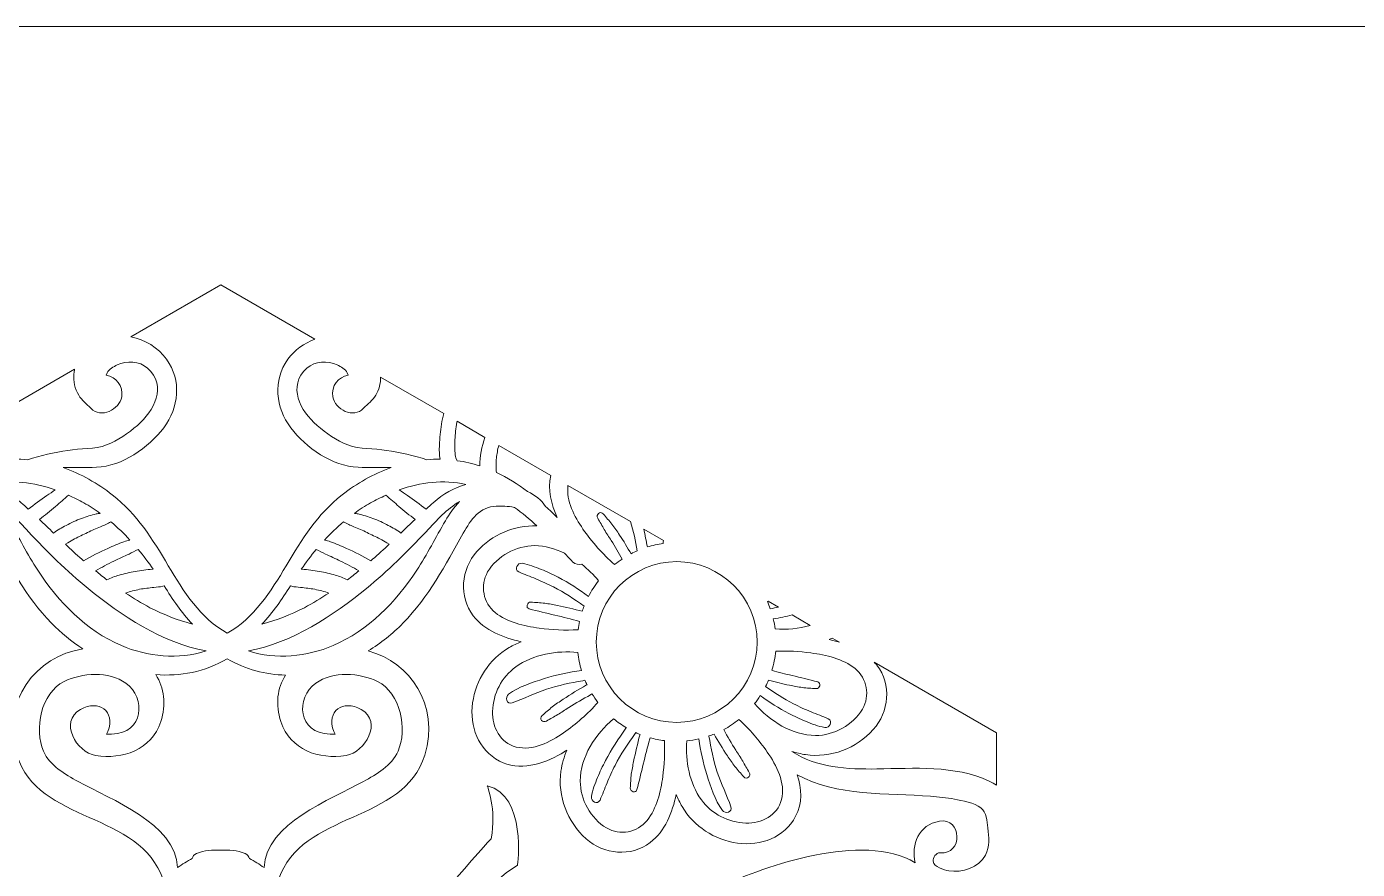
# Model space of a CAD drawing. Extents: x 7 to 992, y -718 to -282.
# Drawn here: x 611.2 to 745.9, y -367.8 to -282.5 of the extents above; entities that cross this region are included whole.
import ezdxf

# ---------------------------------------------------------------- set-up
doc = ezdxf.new("R2010")
doc.units = 0
doc.header["$MEASUREMENT"] = 0
doc.layers.add('Layer 1', color=7, linetype='Continuous')

msp = doc.modelspace()

# ---------------------------------------------------------------- linework, layer by layer
at = {"layer": 'Layer 1', "lineweight": 0}
for points, knots in [([(515.44, -282.48), (515.44, -282.48), (265.44, -282.48), (265.44, -282.48), (265.44, -282.48), (259.14, -282.48), (259.14, -282.48), (259.14, -282.48), (27.26, -282.48), (27.26, -282.48), (27.26, -282.48), (27.26, -282.86), (27.26, -282.86), (27.26, -282.86), (25.9, -282.86), (25.9, -282.86), (25.9, -282.86), (24.9, -282.86), (24.9, -282.86), (24.9, -282.86), (7.49, -306.85), (7.49, -306.85), (7.49, -306.85), (7.49, -496.33), (7.49, -496.33), (7.49, -496.33), (24.9, -524.26), (24.9, -524.26), (24.9, -524.26), (25.04, -524.26), (25.04, -524.26), (25.04, -524.26), (25.9, -525.98), (25.9, -525.98), (25.9, -525.98), (34.58, -543.33), (34.58, -543.33), (34.58, -543.33), (85.48, -645.12), (85.48, -645.12), (85.48, -645.12), (85.48, -693.39), (85.48, -693.39), (85.48, -693.6), (85.49, -693.81), (85.49, -694.02), (85.35, -694.6), (85.27, -695.2), (85.27, -695.83), (85.27, -695.83), (85.27, -710.02), (85.27, -710.02), (85.27, -714.22), (88.67, -717.63), (92.87, -717.63), (92.87, -717.63), (107.07, -717.63), (107.07, -717.63), (107.48, -717.63), (107.89, -717.59), (108.29, -717.52), (108.74, -717.55), (109.19, -717.56), (109.64, -717.56), (109.64, -717.56), (182.16, -717.56), (182.16, -717.56), (182.56, -717.56), (182.97, -717.55), (183.37, -717.53), (183.74, -717.59), (184.13, -717.63), (184.52, -717.63), (184.52, -717.63), (198.72, -717.63), (198.72, -717.63), (202.92, -717.63), (206.32, -714.22), (206.32, -710.02), (206.32, -710.02), (206.32, -695.83), (206.32, -695.83), (206.32, -695.53), (206.3, -695.25), (206.27, -694.96), (206.3, -694.46), (206.32, -693.96), (206.33, -693.45), (206.33, -693.45), (206.33, -645.12), (206.33, -645.12), (206.33, -645.12), (257.2, -543.33), (257.2, -543.33), (257.2, -543.33), (259.14, -539.46), (259.14, -539.46), (259.14, -539.46), (266.76, -524.21), (266.76, -524.21), (266.76, -524.21), (266.76, -645.12), (266.76, -645.12), (266.76, -645.12), (363.47, -645.12), (363.47, -645.12), (363.74, -645.12), (364, -645.1), (364.27, -645.1), (364.76, -645.2), (365.27, -645.25), (365.79, -645.25), (365.79, -645.25), (379.98, -645.25), (379.98, -645.25), (384.18, -645.25), (387.59, -641.84), (387.59, -637.64), (387.59, -637.64), (387.59, -623.45), (387.59, -623.45), (387.59, -623.12), (387.56, -622.8), (387.52, -622.49), (387.56, -621.96), (387.58, -621.43), (387.58, -620.89), (387.58, -620.89), (387.58, -584.63), (387.58, -584.63), (387.58, -584.63), (508.12, -524.36), (508.12, -524.36), (508.12, -524.36), (508.12, -717.56), (508.12, -717.56), (508.12, -717.56), (544.38, -717.56), (544.38, -717.56), (545.28, -717.56), (546.17, -717.51), (547.05, -717.42), (547.05, -717.42), (560.83, -717.42), (560.83, -717.42), (565.03, -717.42), (568.44, -714.01), (568.44, -709.81), (568.44, -709.81), (568.44, -696.13), (568.44, -696.13), (568.53, -695.25), (568.59, -694.36), (568.59, -693.45), (568.59, -693.45), (568.59, -645.12), (568.59, -645.12), (568.59, -645.12), (689.44, -645.12), (689.44, -645.12), (689.44, -645.12), (689.44, -693.39), (689.44, -693.39), (689.44, -693.59), (689.45, -693.79), (689.46, -693.99), (689.34, -694.51), (689.28, -695.06), (689.28, -695.61), (689.28, -695.61), (689.28, -709.81), (689.28, -709.81), (689.28, -714.01), (692.69, -717.42), (696.89, -717.42), (696.89, -717.42), (710.98, -717.42), (710.98, -717.42), (711.84, -717.51), (712.72, -717.56), (713.61, -717.56), (713.61, -717.56), (749.9, -717.56), (749.9, -717.56), (749.9, -717.56), (749.9, -524.21), (749.9, -524.21), (749.9, -524.21), (870.73, -584.62), (870.73, -584.62), (870.73, -584.62), (870.73, -620.95), (870.73, -620.95), (870.73, -621.35), (870.74, -621.75), (870.76, -622.15), (870.71, -622.51), (870.67, -622.87), (870.67, -623.23), (870.67, -623.23), (870.67, -637.43), (870.67, -637.43), (870.67, -641.63), (874.08, -645.04), (878.28, -645.04), (878.28, -645.04), (892.48, -645.04), (892.48, -645.04), (892.58, -645.04), (892.69, -645.03), (892.79, -645.02), (893.49, -645.08), (894.19, -645.12), (894.9, -645.12), (894.9, -645.12), (991.58, -645.12), (991.58, -645.12), (991.58, -645.12), (991.58, -282.48), (991.58, -282.48), (991.58, -282.48), (515.44, -282.48), (515.44, -282.48)], [0, 0, 0, 0, 1, 1, 1, 2, 2, 2, 3, 3, 3, 4, 4, 4, 5, 5, 5, 6, 6, 6, 7, 7, 7, 8, 8, 8, 9, 9, 9, 10, 10, 10, 11, 11, 11, 12, 12, 12, 13, 13, 13, 14, 14, 14, 15, 15, 15, 16, 16, 16, 17, 17, 17, 18, 18, 18, 19, 19, 19, 20, 20, 20, 21, 21, 21, 22, 22, 22, 23, 23, 23, 24, 24, 24, 25, 25, 25, 26, 26, 26, 27, 27, 27, 28, 28, 28, 29, 29, 29, 30, 30, 30, 31, 31, 31, 32, 32, 32, 33, 33, 33, 34, 34, 34, 35, 35, 35, 36, 36, 36, 37, 37, 37, 38, 38, 38, 39, 39, 39, 40, 40, 40, 41, 41, 41, 42, 42, 42, 43, 43, 43, 44, 44, 44, 45, 45, 45, 46, 46, 46, 47, 47, 47, 48, 48, 48, 49, 49, 49, 50, 50, 50, 51, 51, 51, 52, 52, 52, 53, 53, 53, 54, 54, 54, 55, 55, 55, 56, 56, 56, 57, 57, 57, 58, 58, 58, 59, 59, 59, 60, 60, 60, 61, 61, 61, 62, 62, 62, 63, 63, 63, 64, 64, 64, 65, 65, 65, 66, 66, 66, 67, 67, 67, 68, 68, 68, 69, 69, 69, 70, 70, 70, 71, 71, 71, 72, 72, 72, 73, 73, 73, 74, 74, 74, 74]), ([(637.68, -316.15), (636.16, -318.31), (636.44, -321.02), (637.98, -323.07), (639.53, -325.12), (642.18, -326.97), (644.79, -327.07), (645.91, -327.12), (647.03, -327.08), (648.15, -327.11), (646.35, -327.75), (644.67, -328.69), (643.18, -329.87), (640.66, -331.86), (639.13, -334.32), (637.51, -337.04), (635.99, -339.61), (634.22, -342.39), (631.55, -343.86), (628.88, -342.39), (627.11, -339.61), (625.59, -337.04), (623.98, -334.32), (622.45, -331.86), (619.92, -329.87), (618.44, -328.69), (616.75, -327.75), (614.95, -327.11), (616.07, -327.08), (617.19, -327.12), (618.31, -327.07), (620.93, -326.97), (623.57, -325.12), (625.12, -323.07), (626.67, -321.02), (626.95, -318.31), (625.42, -316.15), (624.56, -314.94), (623.22, -314.15), (621.79, -313.88), (621.79, -313.88), (630.9, -308.62), (630.9, -308.62), (630.9, -308.62), (640.43, -314.12), (640.43, -314.12), (639.35, -314.51), (638.36, -315.19), (637.68, -316.15)], [0, 0, 0, 0, 1, 1, 1, 2, 2, 2, 3, 3, 3, 4, 4, 4, 5, 5, 5, 6, 6, 6, 7, 7, 7, 8, 8, 8, 9, 9, 9, 10, 10, 10, 11, 11, 11, 12, 12, 12, 13, 13, 13, 14, 14, 14, 15, 15, 15, 16, 16, 16, 16]), ([(616.52, -319.79), (616.84, -320.33), (617.32, -320.66), (617.75, -321.1), (618.78, -322.19), (620.64, -321.24), (620.87, -319.95), (621.06, -318.84), (620.29, -317.93), (619.31, -317.74), (619.31, -317.74), (619.4, -317.51), (619.4, -317.51), (619.59, -317.13), (620.05, -316.89), (620.41, -316.72), (621.4, -316.26), (622.65, -316.29), (623.49, -317.05), (625.51, -318.86), (624.14, -321.39), (622.46, -322.83), (621.55, -323.61), (620.48, -324.38), (619.35, -324.81), (618.12, -325.28), (616.71, -325.16), (615.42, -325.36), (614.05, -325.57), (612.67, -325.89), (611.33, -326.31), (610.89, -326.27), (610.45, -326.26), (610.02, -326.26), (610.1, -325.79), (610.09, -325.3), (610.08, -324.82), (610.05, -324.12), (609.98, -323.41), (609.86, -322.72), (609.77, -322.16), (609.67, -321.55), (609.4, -321.03), (609.4, -321.03), (616.11, -317.16), (616.11, -317.16), (616.07, -317.31), (616.05, -317.46), (616.03, -317.61), (615.95, -318.37), (616.13, -319.13), (616.52, -319.79)], [0, 0, 0, 0, 1, 1, 1, 2, 2, 2, 3, 3, 3, 4, 4, 4, 5, 5, 5, 6, 6, 6, 7, 7, 7, 8, 8, 8, 9, 9, 9, 10, 10, 10, 11, 11, 11, 12, 12, 12, 13, 13, 13, 14, 14, 14, 15, 15, 15, 16, 16, 16, 17, 17, 17, 17]), ([(642.24, -319.95), (642.47, -321.24), (644.33, -322.19), (645.36, -321.1), (645.78, -320.66), (646.26, -320.33), (646.58, -319.79), (646.91, -319.24), (647.08, -318.6), (647.08, -317.96), (647.08, -317.96), (653.46, -321.64), (653.46, -321.64), (653.36, -322), (653.3, -322.37), (653.24, -322.72), (653.12, -323.41), (653.05, -324.12), (653.03, -324.82), (653.01, -325.3), (653, -325.79), (653.09, -326.26), (652.65, -326.26), (652.22, -326.27), (651.77, -326.31), (650.43, -325.89), (649.05, -325.57), (647.68, -325.36), (646.39, -325.16), (644.99, -325.28), (643.75, -324.81), (642.62, -324.38), (641.56, -323.61), (640.64, -322.83), (638.96, -321.39), (637.6, -318.86), (639.61, -317.05), (640.45, -316.29), (641.7, -316.26), (642.69, -316.72), (643.05, -316.89), (643.52, -317.13), (643.7, -317.51), (643.7, -317.51), (643.79, -317.74), (643.79, -317.74), (642.81, -317.93), (642.04, -318.84), (642.24, -319.95)], [0, 0, 0, 0, 1, 1, 1, 2, 2, 2, 3, 3, 3, 4, 4, 4, 5, 5, 5, 6, 6, 6, 7, 7, 7, 8, 8, 8, 9, 9, 9, 10, 10, 10, 11, 11, 11, 12, 12, 12, 13, 13, 13, 14, 14, 14, 15, 15, 15, 16, 16, 16, 16]), ([(657.11, -326.94), (656.37, -326.7), (655.62, -326.52), (654.83, -326.41), (654.83, -326.41), (654.78, -326.35), (654.78, -326.35), (654.78, -326.35), (654.69, -326.13), (654.69, -326.13), (654.69, -326.13), (654.66, -325.98), (654.66, -325.98), (654.56, -325.5), (654.58, -325), (654.59, -324.51), (654.61, -323.92), (654.66, -323.34), (654.75, -322.76), (654.77, -322.64), (654.79, -322.53), (654.81, -322.42), (654.81, -322.42), (657.63, -324.05), (657.63, -324.05), (657.32, -324.98), (657.13, -325.96), (657.11, -326.94)], [0, 0, 0, 0, 1, 1, 1, 2, 2, 2, 3, 3, 3, 4, 4, 4, 5, 5, 5, 6, 6, 6, 7, 7, 7, 8, 8, 8, 9, 9, 9, 9]), ([(664.95, -332.16), (664.57, -331.78), (664.18, -331.4), (663.77, -331.03), (663.36, -330.38), (662.71, -329.88), (661.95, -329.53), (660.95, -328.78), (659.91, -328.13), (658.8, -327.61), (658.76, -327.11), (658.75, -326.6), (658.8, -326.13), (658.84, -325.73), (658.92, -325.29), (659.03, -324.86), (659.03, -324.86), (664.3, -327.9), (664.3, -327.9), (663.98, -329.31), (664.34, -330.83), (664.95, -332.16)], [0, 0, 0, 0, 1, 1, 1, 2, 2, 2, 3, 3, 3, 4, 4, 4, 5, 5, 5, 6, 6, 6, 7, 7, 7, 7]), ([(614.14, -329.36), (613.86, -329.55), (613.58, -329.74), (613.3, -329.93), (612.66, -330.37), (612.04, -330.85), (611.42, -331.32), (611.17, -331.1), (610.94, -330.87), (610.69, -330.66), (609.7, -329.78), (608.6, -329.15), (607.4, -328.81), (609.69, -328.3), (611.97, -328.59), (614.14, -329.36)], [0, 0, 0, 0, 1, 1, 1, 2, 2, 2, 3, 3, 3, 4, 4, 4, 5, 5, 5, 5]), ([(655.7, -328.81), (654.51, -329.15), (653.4, -329.78), (652.41, -330.66), (652.17, -330.87), (651.93, -331.1), (651.69, -331.32), (651.06, -330.85), (650.44, -330.37), (649.8, -329.93), (649.52, -329.74), (649.24, -329.55), (648.96, -329.36), (651.13, -328.59), (653.41, -328.3), (655.7, -328.81)], [0, 0, 0, 0, 1, 1, 1, 2, 2, 2, 3, 3, 3, 4, 4, 4, 5, 5, 5, 5]), ([(618.3, -331.79), (617.79, -331.92), (617.3, -332.07), (616.81, -332.25), (616.27, -332.44), (615.76, -332.69), (615.25, -332.96), (614.83, -333.19), (614.35, -333.42), (613.98, -333.73), (613.5, -333.27), (613.02, -332.82), (612.54, -332.36), (613.09, -331.93), (613.64, -331.5), (614.17, -331.04), (614.61, -330.66), (615.05, -330.28), (615.49, -329.9), (616.01, -330.14), (616.53, -330.39), (617.04, -330.67), (617.61, -330.99), (618.15, -331.36), (618.68, -331.74), (618.55, -331.76), (618.42, -331.76), (618.3, -331.79)], [0, 0, 0, 0, 1, 1, 1, 2, 2, 2, 3, 3, 3, 4, 4, 4, 5, 5, 5, 6, 6, 6, 7, 7, 7, 8, 8, 8, 9, 9, 9, 9]), ([(644.42, -331.74), (644.95, -331.36), (645.49, -330.99), (646.06, -330.67), (646.57, -330.39), (647.09, -330.14), (647.61, -329.9), (648.05, -330.28), (648.49, -330.66), (648.93, -331.04), (649.46, -331.5), (650.02, -331.93), (650.56, -332.36), (650.08, -332.82), (649.6, -333.27), (649.12, -333.73), (648.75, -333.42), (648.27, -333.19), (647.85, -332.96), (647.35, -332.69), (646.83, -332.44), (646.29, -332.25), (645.8, -332.07), (645.31, -331.92), (644.81, -331.79), (644.68, -331.76), (644.55, -331.76), (644.42, -331.74)], [0, 0, 0, 0, 1, 1, 1, 2, 2, 2, 3, 3, 3, 4, 4, 4, 5, 5, 5, 6, 6, 6, 7, 7, 7, 8, 8, 8, 9, 9, 9, 9]), ([(672.43, -335.82), (672.05, -335.19), (671.67, -334.55), (671.26, -333.93), (671.01, -333.56), (670.77, -333.17), (670.49, -332.83), (670.2, -332.48), (669.91, -332.14), (669.61, -331.8), (669.3, -331.45), (668.82, -331.85), (669.05, -332.24), (669.28, -332.62), (669.5, -333), (669.71, -333.38), (669.93, -333.76), (670.19, -334.12), (670.42, -334.49), (670.8, -335.1), (671.16, -335.73), (671.51, -336.36), (671.25, -336.53), (670.99, -336.72), (670.75, -336.92), (669.55, -335.85), (668.46, -334.65), (667.55, -333.32), (666.7, -332.07), (665.83, -330.48), (666.04, -328.91), (666.04, -328.91), (672.37, -332.56), (672.37, -332.56), (672.66, -333.53), (672.89, -334.52), (673.05, -335.53), (672.84, -335.62), (672.63, -335.72), (672.43, -335.82)], [0, 0, 0, 0, 1, 1, 1, 2, 2, 2, 3, 3, 3, 4, 4, 4, 5, 5, 5, 6, 6, 6, 7, 7, 7, 8, 8, 8, 9, 9, 9, 10, 10, 10, 11, 11, 11, 12, 12, 12, 13, 13, 13, 13]), ([(607.67, -333.74), (609.49, -336.99), (611.14, -340.14), (613.77, -342.85), (614.73, -343.83), (615.8, -344.71), (616.95, -345.45), (612.18, -346.18), (608.62, -350.71), (610.27, -356.2), (612.35, -363.13), (622.74, -361.86), (625.06, -368.81), (624.5, -369.37), (624, -369.96), (623.61, -370.55), (622.01, -372.98), (620.12, -377.25), (620.7, -380.43), (619.2, -381.16), (617.81, -382.08), (616.55, -383.16), (616.55, -383.16), (612.73, -378.06), (612.73, -378.06), (611.96, -373.47), (603.55, -364.67), (603.55, -364.67), (602.97, -361.61), (603.93, -359.31), (603.93, -359.31), (599.91, -360.27), (600.87, -367.35), (600.87, -367.35), (607.37, -371.17), (609.09, -380.35), (609.09, -380.35), (612.34, -382.22), (613.78, -384.17), (614.4, -385.3), (613.72, -386.09), (613.1, -386.94), (612.54, -387.84), (610.29, -386.7), (607.8, -385.98), (605.57, -384.81), (602.65, -383.28), (599.82, -381.62), (597.07, -379.8), (591.6, -376.2), (586.26, -372.18), (580.26, -369.46), (576.13, -367.59), (567.56, -364.48), (562.03, -366.43), (562.15, -364.82), (561.32, -363.2), (559.47, -362.89), (557.17, -362.5), (557.06, -366.31), (559.41, -366.08), (559.79, -366.05), (560.18, -366.59), (560.12, -366.94), (560, -367.54), (559.01, -367.82), (558.53, -367.9), (557.17, -368.15), (555.51, -367.56), (554.82, -366.31), (554.36, -365.48), (554.44, -364.47), (554.57, -363.57), (554.68, -362.87), (554.69, -361.99), (555.28, -361.54), (555.94, -361.03), (557.17, -360.81), (557.96, -360.66), (558.75, -360.5), (559.55, -360.42), (560.36, -360.36), (564.64, -360.04), (569.96, -360.39), (573.86, -358.2), (573.42, -359.59), (573.33, -361.08), (574.03, -362.39), (575.19, -364.54), (577.56, -365.43), (579.91, -365.1), (582.24, -364.77), (584.32, -363.43), (585.52, -361.4), (585.75, -361.01), (585.94, -360.6), (586.11, -360.19), (586.5, -361.97), (587.25, -363.91), (588.73, -365.04), (590.68, -366.53), (593.43, -366.27), (595.23, -364.66), (597.13, -362.96), (598.14, -360.34), (597.77, -357.81), (597.66, -357.08), (597.45, -356.37), (597.17, -355.69), (597.36, -355.81), (597.55, -355.95), (597.74, -356.06), (599.57, -357.11), (602.01, -357.87), (604, -356.8), (606.16, -355.65), (607.05, -353.27), (606.71, -350.92), (606.39, -348.59), (605.05, -346.51), (603.01, -345.31), (602.63, -345.08), (602.22, -344.9), (601.81, -344.72), (603.58, -344.33), (605.53, -343.59), (606.66, -342.1), (608.14, -340.15), (607.88, -337.4), (606.27, -335.6), (604.75, -333.9), (602.5, -332.92), (600.22, -333), (600.95, -332.33), (601.7, -331.7), (602.48, -331.13), (603.15, -331.01), (603.84, -330.99), (604.33, -331.01), (606.02, -331.07), (606.9, -332.37), (607.67, -333.74)], [0, 0, 0, 0, 1, 1, 1, 2, 2, 2, 3, 3, 3, 4, 4, 4, 5, 5, 5, 6, 6, 6, 7, 7, 7, 8, 8, 8, 9, 9, 9, 10, 10, 10, 11, 11, 11, 12, 12, 12, 13, 13, 13, 14, 14, 14, 15, 15, 15, 16, 16, 16, 17, 17, 17, 18, 18, 18, 19, 19, 19, 20, 20, 20, 21, 21, 21, 22, 22, 22, 23, 23, 23, 24, 24, 24, 25, 25, 25, 26, 26, 26, 27, 27, 27, 28, 28, 28, 29, 29, 29, 30, 30, 30, 31, 31, 31, 32, 32, 32, 33, 33, 33, 34, 34, 34, 35, 35, 35, 36, 36, 36, 37, 37, 37, 38, 38, 38, 39, 39, 39, 40, 40, 40, 41, 41, 41, 42, 42, 42, 43, 43, 43, 44, 44, 44, 45, 45, 45, 46, 46, 46, 47, 47, 47, 47]), ([(620.84, -345.12), (617.25, -343.58), (614.5, -340.71), (612.37, -337.5), (611.31, -335.88), (610.46, -334.16), (609.48, -332.49), (609.08, -331.82), (608.61, -331.13), (608.05, -330.53), (609.29, -331.29), (610.34, -332.41), (611.43, -333.59), (613.32, -335.63), (615.31, -337.57), (617.47, -339.33), (620.78, -342.04), (625.01, -344.86), (629.41, -345.66), (626.65, -346.56), (623.44, -346.23), (620.84, -345.12)], [0, 0, 0, 0, 1, 1, 1, 2, 2, 2, 3, 3, 3, 4, 4, 4, 5, 5, 5, 6, 6, 6, 7, 7, 7, 7]), ([(645.64, -339.33), (647.79, -337.57), (649.78, -335.63), (651.67, -333.59), (652.77, -332.41), (653.81, -331.29), (655.05, -330.53), (654.49, -331.13), (654.02, -331.82), (653.63, -332.49), (652.65, -334.16), (651.8, -335.88), (650.73, -337.5), (648.61, -340.71), (645.85, -343.58), (642.26, -345.12), (639.66, -346.23), (636.45, -346.56), (633.7, -345.66), (638.09, -344.86), (642.32, -342.04), (645.64, -339.33)], [0, 0, 0, 0, 1, 1, 1, 2, 2, 2, 3, 3, 3, 4, 4, 4, 5, 5, 5, 6, 6, 6, 7, 7, 7, 7]), ([(658.78, -331.01), (659.26, -330.99), (659.96, -331.01), (660.62, -331.13), (661.41, -331.7), (662.16, -332.33), (662.88, -333), (660.61, -332.92), (658.35, -333.9), (656.83, -335.6), (655.22, -337.4), (654.96, -340.15), (656.45, -342.1), (657.58, -343.59), (659.52, -344.33), (661.29, -344.72), (660.88, -344.9), (660.48, -345.08), (660.09, -345.31), (658.05, -346.51), (656.72, -348.59), (656.39, -350.92), (656.06, -353.27), (656.95, -355.65), (659.1, -356.8), (661.09, -357.87), (663.53, -357.11), (665.36, -356.06), (665.56, -355.95), (665.74, -355.81), (665.93, -355.69), (665.65, -356.37), (665.44, -357.08), (665.33, -357.81), (664.96, -360.34), (665.97, -362.96), (667.87, -364.66), (669.67, -366.27), (672.42, -366.53), (674.37, -365.04), (675.86, -363.91), (676.6, -361.97), (677, -360.19), (677.17, -360.6), (677.36, -361.01), (677.58, -361.4), (678.78, -363.43), (680.87, -364.77), (683.2, -365.1), (685.55, -365.43), (687.92, -364.54), (689.08, -362.39), (689.78, -361.08), (689.68, -359.59), (689.25, -358.2), (693.14, -360.39), (698.46, -360.04), (702.74, -360.36), (703.55, -360.42), (704.35, -360.5), (705.15, -360.66), (705.93, -360.81), (707.17, -361.03), (707.82, -361.54), (708.41, -361.99), (708.43, -362.87), (708.53, -363.57), (708.66, -364.47), (708.75, -365.48), (708.29, -366.31), (707.59, -367.56), (705.93, -368.15), (704.57, -367.9), (704.09, -367.82), (703.1, -367.54), (702.99, -366.94), (702.92, -366.59), (703.32, -366.05), (703.69, -366.08), (706.04, -366.31), (705.93, -362.5), (703.63, -362.89), (701.53, -363.24), (700.75, -365.28), (701.18, -367.09), (695.81, -363.91), (686.04, -367.42), (681.54, -369.46), (675.55, -372.18), (670.2, -376.2), (664.73, -379.8), (661.98, -381.62), (659.15, -383.28), (656.23, -384.81), (654, -385.98), (651.51, -386.7), (649.26, -387.84), (648.71, -386.94), (648.08, -386.09), (647.4, -385.3), (648.02, -384.17), (649.47, -382.22), (652.71, -380.35), (652.71, -380.35), (654.43, -371.17), (660.93, -367.35), (660.93, -367.35), (661.89, -360.27), (657.87, -359.31), (657.87, -359.31), (658.83, -361.61), (658.26, -364.67), (658.26, -364.67), (649.84, -373.47), (649.08, -378.06), (649.08, -378.06), (645.25, -383.16), (645.25, -383.16), (643.99, -382.08), (642.6, -381.16), (641.11, -380.43), (641.69, -377.25), (639.79, -372.98), (638.19, -370.55), (637.8, -369.96), (637.31, -369.37), (636.74, -368.81), (639.06, -361.86), (649.45, -363.13), (651.54, -356.2), (653.07, -351.09), (650.08, -346.82), (645.82, -345.66), (647.09, -344.87), (648.28, -343.93), (649.34, -342.85), (651.96, -340.14), (653.61, -336.99), (655.44, -333.74), (656.21, -332.37), (657.08, -331.07), (658.78, -331.01)], [0, 0, 0, 0, 1, 1, 1, 2, 2, 2, 3, 3, 3, 4, 4, 4, 5, 5, 5, 6, 6, 6, 7, 7, 7, 8, 8, 8, 9, 9, 9, 10, 10, 10, 11, 11, 11, 12, 12, 12, 13, 13, 13, 14, 14, 14, 15, 15, 15, 16, 16, 16, 17, 17, 17, 18, 18, 18, 19, 19, 19, 20, 20, 20, 21, 21, 21, 22, 22, 22, 23, 23, 23, 24, 24, 24, 25, 25, 25, 26, 26, 26, 27, 27, 27, 28, 28, 28, 29, 29, 29, 30, 30, 30, 31, 31, 31, 32, 32, 32, 33, 33, 33, 34, 34, 34, 35, 35, 35, 36, 36, 36, 37, 37, 37, 38, 38, 38, 39, 39, 39, 40, 40, 40, 41, 41, 41, 42, 42, 42, 43, 43, 43, 44, 44, 44, 45, 45, 45, 46, 46, 46, 47, 47, 47, 47]), ([(621.09, -334.61), (620.54, -334.79), (620, -335.04), (619.47, -335.28), (618.63, -335.66), (617.82, -336.09), (617.02, -336.53), (617.02, -336.53), (616.83, -336.38), (616.83, -336.38), (616.27, -335.88), (615.71, -335.38), (615.17, -334.86), (615.17, -334.86), (615.41, -334.71), (615.41, -334.71), (615.63, -334.58), (615.86, -334.45), (616.09, -334.33), (616.52, -334.1), (616.97, -333.89), (617.41, -333.68), (617.84, -333.46), (618.29, -333.26), (618.74, -333.09), (619.1, -332.95), (619.43, -332.77), (619.78, -332.59), (620.46, -333.17), (621.1, -333.78), (621.7, -334.44), (621.5, -334.49), (621.29, -334.55), (621.09, -334.61)], [0, 0, 0, 0, 1, 1, 1, 2, 2, 2, 3, 3, 3, 4, 4, 4, 5, 5, 5, 6, 6, 6, 7, 7, 7, 8, 8, 8, 9, 9, 9, 10, 10, 10, 11, 11, 11, 11]), ([(645.7, -333.68), (646.14, -333.89), (646.58, -334.1), (647.01, -334.33), (647.24, -334.45), (647.47, -334.58), (647.69, -334.71), (647.69, -334.71), (647.94, -334.86), (647.94, -334.86), (647.39, -335.38), (646.84, -335.88), (646.27, -336.38), (646.27, -336.38), (646.09, -336.53), (646.09, -336.53), (645.28, -336.09), (644.47, -335.66), (643.63, -335.28), (643.1, -335.04), (642.56, -334.79), (642.01, -334.61), (641.81, -334.55), (641.61, -334.49), (641.4, -334.44), (642, -333.78), (642.65, -333.17), (643.33, -332.59), (643.67, -332.77), (644.01, -332.95), (644.37, -333.09), (644.82, -333.26), (645.26, -333.46), (645.7, -333.68)], [0, 0, 0, 0, 1, 1, 1, 2, 2, 2, 3, 3, 3, 4, 4, 4, 5, 5, 5, 6, 6, 6, 7, 7, 7, 8, 8, 8, 9, 9, 9, 10, 10, 10, 11, 11, 11, 11]), ([(673.7, -333.33), (673.7, -333.33), (675.69, -334.48), (675.69, -334.48), (675.68, -334.59), (675.69, -334.69), (675.68, -334.8), (675.13, -334.87), (674.59, -334.98), (674.07, -335.14), (673.97, -334.53), (673.84, -333.93), (673.7, -333.33)], [0, 0, 0, 0, 1, 1, 1, 2, 2, 2, 3, 3, 3, 4, 4, 4, 4]), ([(666.51, -336.63), (666.79, -336.91), (667.13, -336.96), (667.43, -336.88), (668.06, -337.39), (668.64, -337.96), (669.13, -338.56), (668.74, -339.05), (668.4, -339.58), (668.11, -340.14), (667.14, -339.42), (666.12, -338.76), (665.05, -338.21), (664.49, -337.92), (663.92, -337.65), (663.34, -337.41), (662.71, -337.16), (662.08, -336.9), (661.41, -336.79), (660.92, -336.71), (660.54, -337.41), (661.06, -337.66), (661.62, -337.93), (662.22, -338.12), (662.79, -338.36), (663.39, -338.61), (663.98, -338.88), (664.56, -339.18), (665.65, -339.75), (666.68, -340.4), (667.66, -341.14), (667.6, -341.31), (667.53, -341.48), (667.48, -341.65), (666.64, -341.43), (665.81, -341.23), (664.97, -341.06), (664.54, -340.98), (664.12, -340.88), (663.69, -340.83), (663.22, -340.77), (662.75, -340.75), (662.29, -340.72), (661.91, -340.69), (661.71, -341.3), (662.12, -341.4), (662.98, -341.62), (663.84, -341.84), (664.71, -342.03), (665.55, -342.23), (666.38, -342.44), (667.2, -342.68), (667.14, -342.96), (667.1, -343.23), (667.06, -343.51), (665.75, -343.58), (664.43, -343.54), (663.13, -343.36), (661.58, -343.14), (659.92, -342.76), (658.67, -341.78), (657.45, -340.81), (657.13, -339.01), (657.91, -337.67), (658.86, -336.06), (660.81, -335), (662.67, -335), (663.71, -335.01), (664.73, -335.3), (665.67, -335.76), (665.96, -336.05), (666.24, -336.34), (666.51, -336.63)], [0, 0, 0, 0, 1, 1, 1, 2, 2, 2, 3, 3, 3, 4, 4, 4, 5, 5, 5, 6, 6, 6, 7, 7, 7, 8, 8, 8, 9, 9, 9, 10, 10, 10, 11, 11, 11, 12, 12, 12, 13, 13, 13, 14, 14, 14, 15, 15, 15, 16, 16, 16, 17, 17, 17, 18, 18, 18, 19, 19, 19, 20, 20, 20, 21, 21, 21, 22, 22, 22, 23, 23, 23, 24, 24, 24, 24]), ([(623.99, -337.4), (623.4, -337.41), (622.8, -337.51), (622.22, -337.61), (621.68, -337.7), (621.14, -337.83), (620.61, -337.99), (620.2, -338.11), (619.78, -338.27), (619.38, -338.46), (618.99, -338.16), (618.61, -337.86), (618.23, -337.55), (618.84, -337.2), (619.45, -336.87), (620.08, -336.56), (620.59, -336.31), (621.11, -336.1), (621.62, -335.85), (621.92, -335.69), (622.23, -335.54), (622.54, -335.39), (623.08, -336.04), (623.59, -336.71), (624.07, -337.4), (624.07, -337.4), (623.99, -337.4), (623.99, -337.4)], [0, 0, 0, 0, 1, 1, 1, 2, 2, 2, 3, 3, 3, 4, 4, 4, 5, 5, 5, 6, 6, 6, 7, 7, 7, 8, 8, 8, 9, 9, 9, 9]), ([(641.49, -335.85), (641.99, -336.1), (642.51, -336.31), (643.02, -336.56), (643.65, -336.87), (644.27, -337.2), (644.88, -337.55), (644.5, -337.86), (644.11, -338.16), (643.72, -338.46), (643.32, -338.27), (642.9, -338.11), (642.49, -337.99), (641.96, -337.83), (641.43, -337.7), (640.88, -337.61), (640.31, -337.51), (639.71, -337.41), (639.12, -337.4), (639.12, -337.4), (639.04, -337.4), (639.04, -337.4), (639.52, -336.71), (640.02, -336.04), (640.56, -335.39), (640.87, -335.54), (641.18, -335.69), (641.49, -335.85)], [0, 0, 0, 0, 1, 1, 1, 2, 2, 2, 3, 3, 3, 4, 4, 4, 5, 5, 5, 6, 6, 6, 7, 7, 7, 8, 8, 8, 9, 9, 9, 9]), ([(677.04, -336.62), (681.53, -336.62), (685.18, -340.27), (685.18, -344.76), (685.18, -349.24), (681.53, -352.89), (677.04, -352.89), (672.55, -352.89), (668.9, -349.24), (668.9, -344.76), (668.9, -340.27), (672.55, -336.62), (677.04, -336.62)], [0, 0, 0, 0, 1, 1, 1, 2, 2, 2, 3, 3, 3, 4, 4, 4, 4]), ([(623.73, -341.28), (622.88, -340.83), (622.06, -340.33), (621.27, -339.8), (621.73, -339.65), (622.21, -339.52), (622.69, -339.42), (623.18, -339.33), (623.62, -339.29), (624.14, -339.23), (624.43, -339.19), (624.73, -339.18), (625.02, -339.12), (625.02, -339.12), (625.17, -339.08), (625.17, -339.08), (626.02, -340.44), (626.94, -341.79), (628.03, -342.96), (626.57, -342.53), (625.14, -342.01), (623.73, -341.28)], [0, 0, 0, 0, 1, 1, 1, 2, 2, 2, 3, 3, 3, 4, 4, 4, 5, 5, 5, 6, 6, 6, 7, 7, 7, 7]), ([(640.41, -339.42), (640.9, -339.52), (641.37, -339.65), (641.84, -339.8), (641.04, -340.33), (640.22, -340.83), (639.37, -341.28), (637.96, -342.01), (636.53, -342.53), (635.07, -342.96), (636.16, -341.79), (637.08, -340.44), (637.94, -339.08), (637.94, -339.08), (638.09, -339.12), (638.09, -339.12), (638.37, -339.18), (638.67, -339.19), (638.96, -339.23), (639.49, -339.29), (639.93, -339.33), (640.41, -339.42)], [0, 0, 0, 0, 1, 1, 1, 2, 2, 2, 3, 3, 3, 4, 4, 4, 5, 5, 5, 6, 6, 6, 7, 7, 7, 7]), ([(686.51, -341.39), (686.42, -341.14), (686.33, -340.9), (686.22, -340.66), (686.22, -340.66), (686.31, -340.61), (686.31, -340.61), (686.31, -340.61), (687.36, -341.22), (687.36, -341.22), (687.08, -341.27), (686.79, -341.34), (686.51, -341.39)], [0, 0, 0, 0, 1, 1, 1, 2, 2, 2, 3, 3, 3, 4, 4, 4, 4]), ([(688.74, -342.01), (688.74, -342.01), (690.56, -343.07), (690.56, -343.07), (689.41, -343.4), (688.18, -343.52), (687, -343.43), (686.96, -343.09), (686.9, -342.75), (686.82, -342.42), (687.46, -342.31), (688.1, -342.17), (688.74, -342.01)], [0, 0, 0, 0, 1, 1, 1, 2, 2, 2, 3, 3, 3, 4, 4, 4, 4]), ([(692.46, -344.49), (692.57, -344.45), (692.68, -344.4), (692.78, -344.35), (692.78, -344.35), (693.51, -344.77), (693.51, -344.77), (693.16, -344.66), (692.81, -344.57), (692.46, -344.49)], [0, 0, 0, 0, 1, 1, 1, 2, 2, 2, 3, 3, 3, 3]), ([(660.39, -350.91), (661.57, -350.5), (662.68, -349.91), (663.88, -349.53), (665.07, -349.15), (666.3, -348.86), (667.54, -348.69), (667.54, -348.69), (667.76, -348.63), (667.76, -348.63), (667.82, -348.78), (667.9, -348.93), (667.97, -349.08), (667.97, -349.08), (667.9, -349.1), (667.9, -349.1), (667.1, -349.56), (666.32, -350.04), (665.56, -350.55), (665.18, -350.8), (664.79, -351.04), (664.45, -351.32), (664.1, -351.61), (663.76, -351.9), (663.42, -352.2), (663.07, -352.51), (663.47, -352.99), (663.86, -352.76), (664.24, -352.53), (664.62, -352.32), (665, -352.1), (665.38, -351.88), (665.74, -351.62), (666.11, -351.39), (666.83, -350.94), (667.57, -350.51), (668.32, -350.1), (668.32, -350.1), (668.46, -349.99), (668.46, -349.99), (668.65, -350.29), (668.85, -350.59), (669.07, -350.87), (668.03, -352.02), (666.87, -353.06), (665.6, -353.93), (664.24, -354.86), (662.49, -355.81), (660.8, -355.38), (659.16, -354.96), (658.37, -353.35), (658.41, -351.77), (658.46, -349.99), (659.31, -348.31), (660.76, -347.27), (662.53, -346), (664.89, -345.59), (667.04, -345.81), (667.1, -346.43), (667.23, -347.04), (667.4, -347.63), (666.13, -347.81), (664.88, -348.07), (663.65, -348.46), (662.43, -348.84), (661.07, -349.28), (660.03, -350.04), (659.62, -350.33), (659.84, -351.1), (660.39, -350.91)], [0, 0, 0, 0, 1, 1, 1, 2, 2, 2, 3, 3, 3, 4, 4, 4, 5, 5, 5, 6, 6, 6, 7, 7, 7, 8, 8, 8, 9, 9, 9, 10, 10, 10, 11, 11, 11, 12, 12, 12, 13, 13, 13, 14, 14, 14, 15, 15, 15, 16, 16, 16, 17, 17, 17, 18, 18, 18, 19, 19, 19, 20, 20, 20, 21, 21, 21, 22, 22, 22, 23, 23, 23, 23]), ([(692.37, -352.53), (691.81, -352.26), (691.22, -352.07), (690.64, -351.82), (690.04, -351.58), (689.45, -351.31), (688.87, -351.01), (687.88, -350.49), (686.94, -349.89), (686.04, -349.24), (686.14, -349.03), (686.24, -348.83), (686.33, -348.63), (687.04, -348.81), (687.75, -348.98), (688.46, -349.13), (688.89, -349.21), (689.32, -349.31), (689.75, -349.36), (690.21, -349.42), (690.68, -349.44), (691.15, -349.47), (691.52, -349.5), (691.72, -348.89), (691.31, -348.79), (690.45, -348.57), (689.59, -348.35), (688.72, -348.15), (688.04, -348), (687.36, -347.81), (686.68, -347.62), (686.87, -347), (687, -346.35), (687.06, -345.68), (688.25, -345.64), (689.45, -345.69), (690.63, -345.86), (692.17, -346.07), (693.84, -346.45), (695.09, -347.44), (696.31, -348.4), (696.63, -350.2), (695.84, -351.55), (694.9, -353.16), (692.94, -354.22), (691.09, -354.21), (688.72, -354.2), (686.46, -352.75), (684.92, -350.99), (685.13, -350.73), (685.32, -350.46), (685.5, -350.18), (686.42, -350.85), (687.38, -351.46), (688.38, -351.98), (688.94, -352.27), (689.51, -352.54), (690.09, -352.78), (690.72, -353.03), (691.35, -353.29), (692.02, -353.4), (692.51, -353.48), (692.89, -352.78), (692.37, -352.53)], [0, 0, 0, 0, 1, 1, 1, 2, 2, 2, 3, 3, 3, 4, 4, 4, 5, 5, 5, 6, 6, 6, 7, 7, 7, 8, 8, 8, 9, 9, 9, 10, 10, 10, 11, 11, 11, 12, 12, 12, 13, 13, 13, 14, 14, 14, 15, 15, 15, 16, 16, 16, 17, 17, 17, 18, 18, 18, 19, 19, 19, 20, 20, 20, 21, 21, 21, 21]), ([(637.46, -348.1), (636.61, -349.42), (636.41, -351.1), (636.98, -352.81), (637.93, -355.69), (640.83, -356.67), (643.58, -356.23), (645.51, -355.91), (647.32, -352.84), (645.1, -351.58), (643.29, -350.56), (641.54, -351.7), (642.33, -353.81), (642.37, -353.91), (642.42, -354.01), (642.47, -354.09), (642.3, -354.1), (642.13, -354.09), (641.96, -354.07), (638.66, -354.01), (638.47, -350.41), (640.51, -348.92), (642.22, -347.69), (644.98, -347.86), (646.77, -348.75), (649.12, -349.92), (649.81, -353.59), (648.84, -355.81), (648.21, -357.26), (646.66, -358.13), (645.34, -358.87), (642, -360.72), (635.48, -363.08), (635.28, -367.58), (634.81, -367.24), (634.31, -366.93), (633.79, -366.67), (633.75, -366.46), (633.6, -366.26), (633.36, -366.16), (632.56, -365.85), (631.73, -365.76), (630.9, -365.82), (630.07, -365.76), (629.24, -365.85), (628.45, -366.16), (628.2, -366.26), (628.06, -366.46), (628.01, -366.67), (627.5, -366.93), (627, -367.24), (626.52, -367.58), (626.32, -363.08), (619.8, -360.72), (616.46, -358.87), (615.15, -358.13), (613.59, -357.26), (612.96, -355.81), (611.99, -353.59), (612.68, -349.92), (615.04, -348.75), (616.82, -347.86), (619.58, -347.69), (621.29, -348.92), (623.34, -350.41), (623.14, -354.01), (619.85, -354.07), (619.67, -354.09), (619.5, -354.1), (619.34, -354.09), (619.39, -354.01), (619.43, -353.91), (619.47, -353.81), (620.27, -351.7), (618.52, -350.56), (616.71, -351.58), (614.48, -352.84), (616.3, -355.91), (618.23, -356.23), (620.97, -356.67), (623.88, -355.69), (624.83, -352.81), (625.4, -351.08), (625.19, -349.39), (624.32, -348.05), (626.78, -348.25), (629.27, -347.79), (631.55, -346.45), (633.43, -347.55), (635.44, -348.06), (637.46, -348.1)], [0, 0, 0, 0, 1, 1, 1, 2, 2, 2, 3, 3, 3, 4, 4, 4, 5, 5, 5, 6, 6, 6, 7, 7, 7, 8, 8, 8, 9, 9, 9, 10, 10, 10, 11, 11, 11, 12, 12, 12, 13, 13, 13, 14, 14, 14, 15, 15, 15, 16, 16, 16, 17, 17, 17, 18, 18, 18, 19, 19, 19, 20, 20, 20, 21, 21, 21, 22, 22, 22, 23, 23, 23, 24, 24, 24, 25, 25, 25, 26, 26, 26, 27, 27, 27, 28, 28, 28, 29, 29, 29, 30, 30, 30, 30]), ([(709.41, -359.25), (709.19, -359.1), (708.95, -358.95), (708.67, -358.82), (705.17, -357.21), (701.05, -357.54), (697.31, -357.6), (694.34, -357.64), (691.15, -357.5), (688.7, -355.82), (689.15, -355.96), (689.61, -356.08), (690.08, -356.15), (692.61, -356.53), (695.23, -355.51), (696.93, -353.62), (698.54, -351.82), (698.8, -349.06), (697.31, -347.11), (697.23, -347), (697.13, -346.91), (697.04, -346.81), (697.04, -346.81), (709.41, -353.95), (709.41, -353.95), (709.41, -353.95), (709.41, -359.25), (709.41, -359.25)], [0, 0, 0, 0, 1, 1, 1, 2, 2, 2, 3, 3, 3, 4, 4, 4, 5, 5, 5, 6, 6, 6, 7, 7, 7, 8, 8, 8, 9, 9, 9, 9]), ([(670.65, -352.52), (671.06, -352.86), (671.5, -353.16), (671.96, -353.43), (671.96, -353.43), (671.91, -353.48), (671.91, -353.48), (671.13, -354.51), (670.43, -355.61), (669.83, -356.76), (669.54, -357.32), (669.27, -357.89), (669.03, -358.47), (668.78, -359.1), (668.52, -359.73), (668.41, -360.4), (668.33, -360.89), (669.03, -361.27), (669.28, -360.75), (669.55, -360.19), (669.75, -359.6), (669.99, -359.02), (670.24, -358.42), (670.51, -357.83), (670.8, -357.25), (671.39, -356.12), (672.08, -355.03), (672.85, -354.02), (672.85, -354.02), (672.89, -353.91), (672.89, -353.91), (673.04, -353.98), (673.19, -354.05), (673.35, -354.11), (673.35, -354.11), (673.31, -354.17), (673.31, -354.17), (673.08, -355.05), (672.87, -355.95), (672.68, -356.84), (672.6, -357.27), (672.5, -357.7), (672.45, -358.13), (672.4, -358.59), (672.37, -359.06), (672.34, -359.53), (672.32, -359.9), (672.92, -360.1), (673.02, -359.69), (673.24, -358.83), (673.46, -357.97), (673.66, -357.1), (673.85, -356.25), (674.08, -355.4), (674.32, -354.56), (674.32, -354.56), (674.34, -354.44), (674.34, -354.44), (674.81, -354.57), (675.3, -354.67), (675.8, -354.73), (675.85, -355.94), (675.79, -357.16), (675.63, -358.36), (675.42, -359.9), (675.03, -361.57), (674.05, -362.81), (673.08, -364.04), (671.28, -364.36), (669.94, -363.57), (668.33, -362.63), (667.27, -360.67), (667.28, -358.82), (667.29, -356.38), (668.82, -354.06), (670.65, -352.52)], [0, 0, 0, 0, 1, 1, 1, 2, 2, 2, 3, 3, 3, 4, 4, 4, 5, 5, 5, 6, 6, 6, 7, 7, 7, 8, 8, 8, 9, 9, 9, 10, 10, 10, 11, 11, 11, 12, 12, 12, 13, 13, 13, 14, 14, 14, 15, 15, 15, 16, 16, 16, 17, 17, 17, 18, 18, 18, 19, 19, 19, 20, 20, 20, 21, 21, 21, 22, 22, 22, 23, 23, 23, 24, 24, 24, 25, 25, 25, 25]), ([(682.53, -361.43), (682.12, -360.24), (681.54, -359.13), (681.15, -357.93), (680.77, -356.74), (680.48, -355.51), (680.31, -354.27), (680.31, -354.27), (680.31, -354.26), (680.31, -354.26), (680.48, -354.2), (680.65, -354.14), (680.82, -354.07), (681.25, -354.81), (681.7, -355.54), (682.17, -356.26), (682.42, -356.63), (682.66, -357.02), (682.94, -357.36), (683.23, -357.71), (683.52, -358.05), (683.82, -358.39), (684.13, -358.74), (684.61, -358.34), (684.38, -357.95), (684.15, -357.57), (683.94, -357.19), (683.72, -356.81), (683.5, -356.43), (683.25, -356.07), (683.01, -355.7), (682.59, -355.02), (682.18, -354.32), (681.8, -353.62), (682.34, -353.33), (682.86, -352.98), (683.34, -352.59), (684.41, -353.59), (685.38, -354.69), (686.21, -355.89), (687.13, -357.25), (688.09, -359), (687.65, -360.69), (687.23, -362.33), (685.63, -363.12), (684.04, -363.07), (682.26, -363.02), (680.58, -362.17), (679.54, -360.73), (678.33, -359.04), (677.91, -356.82), (678.06, -354.77), (678.47, -354.72), (678.88, -354.65), (679.28, -354.56), (679.46, -355.78), (679.71, -356.98), (680.08, -358.16), (680.46, -359.38), (680.91, -360.74), (681.66, -361.79), (681.95, -362.19), (682.72, -361.97), (682.53, -361.43)], [0, 0, 0, 0, 1, 1, 1, 2, 2, 2, 3, 3, 3, 4, 4, 4, 5, 5, 5, 6, 6, 6, 7, 7, 7, 8, 8, 8, 9, 9, 9, 10, 10, 10, 11, 11, 11, 12, 12, 12, 13, 13, 13, 14, 14, 14, 15, 15, 15, 16, 16, 16, 17, 17, 17, 18, 18, 18, 19, 19, 19, 20, 20, 20, 21, 21, 21, 21])]:
    msp.add_open_spline(points, degree=3, knots=knots, dxfattribs=at)

doc.saveas('drawing.dxf')
